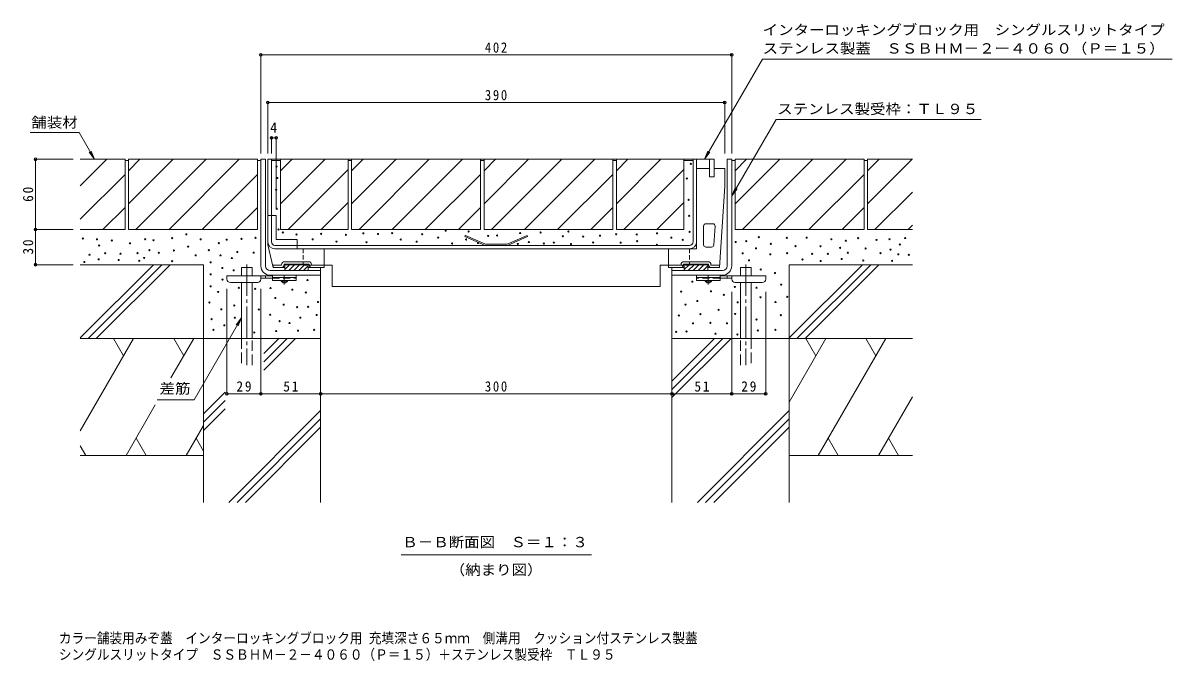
# Model space of a CAD drawing. Units: millimetres at full size, sheet at 1:3. Extents: x -1046 to 1175, y -824 to 816.
# Drawn here: x 161 to 1142, y -824 to -280 of the extents above; entities that cross this region are included whole.
import ezdxf
from ezdxf.enums import TextEntityAlignment as Align

# ---------------------------------------------------------------- set-up
doc = ezdxf.new("R2010")
doc.units = ezdxf.units.MM
doc.header["$LTSCALE"] = 3
doc.header["$PDMODE"] = 32
doc.header["$PDSIZE"] = 2.4
for name, pattern in [('CHAIN1', [8, 5, -1, 1, -1]), ('CHAIN2', [12, 9, -1, 1, -1]), ('DASHED1', [1.8, 1.2, -0.6]), ('DASHED2', [3, 2, -1]), ('DASHED3', [4, 3, -1])]:
    doc.linetypes.add(name, pattern=pattern)
for name, color, linetype, lineweight in [('4-1', 2, 'Continuous', 9), ('4-2', 3, 'Continuous', 9), ('4-3', 4, 'Continuous', 9), ('4-4', 7, 'Continuous', 9), ('4-5', 7, 'Continuous', 9), ('4-6', 6, 'Continuous', 9), ('4-9', 5, 'Continuous', 9), ('4-A', 6, 'Continuous', 9), ('4-E', 7, 'Continuous', 9)]:
    doc.layers.add(name, color=color, linetype=linetype, lineweight=lineweight)
doc.layers.add('F-5_F-5ﾚｲﾔ', color=2, linetype='Continuous')
doc.styles.add('ＭＳ ゴシック', font='')
doc.styles.get('ＭＳ ゴシック').set_extended_font_data('MS Gothic')

msp = doc.modelspace()

# ---------------------------------------------------------------- linework, layer by layer
at = {"layer": '4-1'}
for p, q in [((364.592, -486.935), (364.592, -395.935)), ((368.592, -395.935), (364.592, -395.935)), ((368.592, -486.935), (368.592, -395.935)), ((762.592, -486.935), (762.592, -395.935)), ((762.592, -395.935), (766.592, -395.935)), ((766.592, -486.935), (766.592, -395.935)), ((372.592, -490.935), (415.592, -490.935)), ((372.592, -494.935), (415.592, -494.935)), ((415.592, -494.935), (415.592, -490.935)), ((758.592, -490.935), (715.592, -490.935))]:
    msp.add_line(p, q, dxfattribs=at)
msp.add_lwpolyline([(758.592, -494.935), (715.592, -494.935), (715.592, -490.935)], dxfattribs=at)
for centre, radius, start, end in [((372.592, -486.935), 8, 180, 270), ((372.592, -486.935), 4, 180, 270), ((758.592, -486.935), 4, 270, 0), ((758.592, -486.935), 8, 270, 0)]:
    msp.add_arc(centre, radius, start, end, dxfattribs=at)
at = {"layer": '4-2'}
for p, q in [((370.592, -466.435), (370.592, -395.935)), ((370.592, -395.935), (751.592, -395.935)), ((373.592, -466.435), (373.592, -395.935)), ((733.592, -466.435), (733.592, -395.935)), ((736.592, -403.935), (736.592, -395.935)), ((376.592, -469.435), (730.592, -469.435)), ((556.151, -469.435), (538.84, -461.851)), ((575.034, -469.435), (592.345, -461.851)), ((376.592, -472.435), (730.592, -472.435))]:
    msp.add_line(p, q, dxfattribs=at)
at = {"layer": '4-2', "linetype": 'DASHED1'}
msp.add_line((736.592, -466.435), (736.592, -403.935), dxfattribs=at)
at = {"layer": '4-2'}
for points in [[(556.36, -468.435), (539.241, -460.935), (538.84, -461.851)], [(556.36, -468.435), (574.824, -468.435), (591.943, -460.935), (592.345, -461.851)]]:
    msp.add_lwpolyline(points, dxfattribs=at)
for centre, radius, start, end in [((376.592, -466.435), 6, 180, 270), ((376.592, -466.435), 3, 180, 270), ((730.592, -466.435), 3, 270, 0), ((730.592, -466.435), 6, 270, 0)]:
    msp.add_arc(centre, radius, start, end, dxfattribs=at)
at = {"layer": '4-3'}
for p, q in [((735.592, -395.935), (751.592, -395.935)), ((736.592, -403.935), (747.592, -403.935)), ((736.592, -472.435), (736.592, -403.935)), ((751.592, -403.935), (760.592, -403.935)), ((760.592, -418.935), (760.592, -403.935)), ((760.592, -418.935), (756.092, -488.435)), ((377.592, -443.935), (373.592, -443.935)), ((377.592, -443.935), (377.592, -464.435)), ((744.592, -450.935), (750.374, -450.935)), ((742.592, -452.935), (742.592, -468.935)), ((752.37, -453.064), (751.334, -469.064)), ((370.592, -466.435), (370.592, -468.935)), ((375.092, -488.435), (370.592, -468.935)), ((377.592, -464.435), (395.592, -464.435)), ((395.592, -469.435), (395.592, -464.435)), ((418.592, -488.435), (418.592, -472.435)), ((736.592, -472.435), (712.592, -472.435)), ((712.592, -488.435), (712.592, -472.435)), ((749.338, -470.935), (744.592, -470.935)), ((381.842, -486.435), (375.092, -486.435)), ((375.092, -488.435), (375.092, -486.435)), ((381.842, -488.435), (375.092, -488.435)), ((381.842, -488.435), (385.092, -488.435)), ((405.342, -483.435), (384.842, -483.435)), ((405.342, -485.435), (384.842, -485.435)), ((385.092, -485.435), (385.092, -490.935)), ((385.092, -485.535), (405.092, -485.535)), ((385.092, -485.635), (405.092, -485.635)), ((385.092, -485.735), (405.092, -485.735)), ((385.092, -485.835), (405.092, -485.835)), ((385.092, -485.935), (405.092, -485.935)), ((389.136, -485.935), (385.092, -489.978)), ((393.378, -485.935), (388.378, -490.935)), ((397.621, -485.935), (392.621, -490.935)), ((401.863, -485.935), (396.863, -490.935)), ((405.092, -486.949), (401.106, -490.935)), ((405.092, -485.435), (405.092, -490.935)), ((405.092, -488.435), (418.592, -488.435)), ((408.342, -486.435), (418.592, -486.435)), ((722.842, -486.435), (712.592, -486.435)), ((726.092, -488.435), (712.592, -488.435)), ((725.842, -483.435), (746.342, -483.435)), ((725.842, -485.435), (746.342, -485.435)), ((726.092, -485.435), (726.092, -490.935)), ((746.092, -485.535), (726.092, -485.535)), ((746.092, -485.635), (726.092, -485.635)), ((746.092, -485.735), (726.092, -485.735)), ((746.092, -485.835), (726.092, -485.835)), ((746.092, -485.935), (726.092, -485.935)), ((730.136, -485.935), (726.092, -489.978)), ((734.378, -485.935), (729.378, -490.935)), ((738.621, -485.935), (733.621, -490.935)), ((742.863, -485.935), (737.863, -490.935)), ((746.092, -486.949), (742.106, -490.935)), ((746.092, -485.435), (746.092, -490.935)), ((749.342, -488.435), (746.092, -488.435)), ((749.342, -486.435), (756.092, -486.435)), ((749.342, -488.435), (756.092, -488.435)), ((756.092, -488.435), (756.092, -486.435)), ((405.092, -490.935), (385.092, -490.935)), ((726.092, -490.935), (746.092, -490.935))]:
    msp.add_line(p, q, dxfattribs=at)
at = {"layer": '4-3', "linetype": 'DASHED1'}
for p, q in [((373.592, -443.935), (370.592, -443.935)), ((395.592, -472.435), (395.592, -469.435))]:
    msp.add_line(p, q, dxfattribs=at)
at = {"layer": '4-3'}
for centre, radius, start, end in [((744.592, -452.935), 2, 90, 180), ((750.374, -452.935), 2, 356.2954, 90), ((744.592, -468.935), 2, 180, 270), ((749.338, -468.935), 2, 270, 356.2954), ((381.842, -485.935), 2.5, 270, 0), ((381.842, -485.935), 0.5, 270, 0), ((384.842, -485.935), 2.5, 90, 180), ((384.842, -485.935), 0.5, 90, 180), ((405.342, -485.935), 2.5, 0, 90), ((405.342, -485.935), 0.5, 0, 90), ((408.342, -485.935), 2.5, 180, 270), ((408.342, -485.935), 0.5, 180, 270), ((722.842, -485.935), 2.5, 270, 0), ((722.842, -485.935), 0.5, 270, 0), ((725.842, -485.935), 2.5, 90, 180), ((725.842, -485.935), 0.5, 90, 180), ((746.342, -485.935), 2.5, 0, 90), ((746.342, -485.935), 0.5, 0, 90), ((749.342, -485.935), 2.5, 180, 270), ((749.342, -485.935), 0.5, 180, 270)]:
    msp.add_arc(centre, radius, start, end, dxfattribs=at)
at = {"layer": '4-4'}
for p, q in [((364.592, -305.896), (364.592, -390.935)), ((364.592, -306.796), (766.592, -306.796)), ((766.592, -305.896), (766.592, -390.935)), ((370.592, -346.532), (370.592, -390.935)), ((760.592, -347.432), (370.592, -347.432)), ((760.592, -346.532), (760.592, -390.935)), ((373.592, -376.737), (373.592, -390.935)), ((373.592, -377.637), (377.592, -377.637)), ((377.592, -376.737), (377.592, -437.935)), ((171.226, -395.935), (204.392, -395.935)), ((172.126, -395.935), (172.126, -455.935)), ((171.226, -455.935), (204.392, -455.935)), ((172.126, -455.935), (172.126, -485.935)), ((171.226, -485.935), (204.392, -485.935)), ((415.592, -597.083), (415.592, -499.935)), ((715.592, -597.083), (715.592, -499.935)), ((335.592, -597.083), (335.592, -506.435)), ((364.592, -597.083), (364.592, -506.435)), ((766.592, -597.083), (766.592, -509.235)), ((795.592, -597.083), (795.592, -509.235)), ((335.592, -596.183), (364.592, -596.183)), ((364.592, -596.183), (415.592, -596.183)), ((415.592, -596.183), (715.592, -596.183)), ((715.592, -596.183), (766.592, -596.183)), ((766.592, -596.183), (795.592, -596.183))]:
    msp.add_line(p, q, dxfattribs=at)
for p in [(364.592, -306.796), (766.592, -306.796), (370.592, -347.432), (760.592, -347.432), (373.592, -377.637), (377.592, -377.637), (172.126, -395.935), (172.126, -455.935), (172.126, -485.935), (335.592, -596.183), (364.592, -596.183), (415.592, -596.183), (715.592, -596.183), (766.592, -596.183), (795.592, -596.183)]:
    msp.add_point(p, dxfattribs=at)
at = {"layer": '4-5'}
for p, q in [((792.848, -310.327), (743.421, -395.936)), ((1142.487, -310.327), (792.848, -310.327)), ((804.446, -362.033), (766.794, -427.249)), ((979.449, -362.033), (804.446, -362.033)), ((222.627, -395.935), (219.756, -389.006)), ((743.421, -395.936), (746.292, -389.007)), ((743.421, -395.936), (747.987, -389.986)), ((766.794, -427.249), (769.664, -420.32)), ((766.794, -427.249), (771.36, -421.299)), ((348.134, -531.321), (343.568, -537.271)), ((348.134, -531.321), (345.264, -538.25)), ((484.281, -733.794), (646.895, -733.794))]:
    msp.add_line(p, q, dxfattribs=at)
for points in [[(167.556, -373.165), (209.48, -373.165), (222.627, -395.935), (218.061, -389.985)], [(348.134, -531.321), (307.748, -601.272), (276.079, -601.272)]]:
    msp.add_lwpolyline(points, dxfattribs=at)
at = {"layer": '4-6'}
for p, q in [((210.392, -548.497), (272.955, -485.935)), ((217.026, -548.935), (280.026, -485.935)), ((224.097, -548.935), (287.097, -485.935)), ((348.134, -495.435), (348.134, -488.435)), ((357.134, -488.435), (348.134, -488.435)), ((357.134, -495.435), (357.134, -488.435)), ((415.592, -488.435), (415.592, -688.935)), ((715.592, -488.435), (715.592, -688.935)), ((774.051, -495.435), (774.051, -488.435)), ((774.051, -488.435), (783.051, -488.435)), ((783.051, -495.435), (783.051, -488.435)), ((815.592, -548.497), (878.155, -485.935)), ((822.226, -548.935), (885.226, -485.935)), ((829.297, -548.935), (892.297, -485.935)), ((348.134, -548.935), (348.134, -501.235)), ((357.134, -548.935), (357.134, -501.235)), ((774.051, -548.935), (774.051, -501.235)), ((783.051, -548.935), (783.051, -501.235)), ((255.918, -548.935), (210.392, -627.789)), ((315.592, -548.935), (210.392, -548.935)), ((238.871, -548.935), (247.395, -563.699)), ((307.22, -548.935), (287.73, -582.694)), ((290.173, -548.935), (298.697, -563.699)), ((315.592, -548.935), (315.592, -688.935)), ((415.592, -548.935), (315.592, -548.935)), ((367.145, -575.887), (394.097, -548.935)), ((367.145, -568.816), (387.026, -548.935)), ((367.145, -561.745), (379.955, -548.935)), ((715.592, -599.457), (766.114, -548.935)), ((715.592, -592.386), (759.043, -548.935)), ((715.592, -585.315), (751.972, -548.935)), ((715.592, -548.935), (815.592, -548.935)), ((815.592, -548.935), (815.592, -688.935)), ((846.924, -548.935), (815.592, -603.203)), ((815.592, -548.935), (920.792, -548.935)), ((829.876, -548.935), (838.4, -563.699)), ((898.226, -548.935), (840.491, -648.935)), ((881.178, -548.935), (889.702, -563.699)), ((315.592, -613.297), (334.025, -594.864)), ((274.472, -605.657), (249.485, -648.935)), ((315.592, -620.368), (334.025, -601.935)), ((920.792, -598.707), (891.793, -648.935)), ((315.592, -627.44), (334.025, -609.006)), ((337.234, -688.935), (415.592, -610.577)), ((344.306, -688.935), (415.592, -617.648)), ((737.234, -688.935), (815.592, -610.577)), ((744.305, -688.935), (815.592, -617.648)), ((315.592, -623.292), (300.787, -648.935)), ((351.377, -688.935), (415.592, -624.719)), ((751.376, -688.935), (815.592, -624.719)), ((258.009, -634.172), (266.533, -648.935)), ((309.311, -634.172), (315.592, -645.051)), ((849.014, -634.172), (857.538, -648.935)), ((900.317, -634.172), (908.84, -648.935)), ((210.392, -640.555), (215.231, -648.935)), ((315.592, -648.935), (210.392, -648.935)), ((815.592, -648.935), (920.792, -648.935))]:
    msp.add_line(p, q, dxfattribs=at)
at = {"layer": '4-6', "linetype": 'CHAIN2'}
for p, q in [((352.634, -485.65), (352.634, -571.602)), ((778.551, -485.65), (778.551, -571.602))]:
    msp.add_line(p, q, dxfattribs=at)
at = {"layer": '4-6', "linetype": 'DASHED3'}
for p, q in [((348.134, -548.935), (348.134, -571.602)), ((357.134, -571.602), (357.134, -548.935)), ((774.051, -571.602), (774.051, -548.935)), ((783.051, -548.935), (783.051, -571.602))]:
    msp.add_line(p, q, dxfattribs=at)
at = {"layer": '4-6'}
for points in [[(315.592, -548.935), (315.592, -485.935), (210.392, -485.935)], [(815.592, -548.935), (815.592, -485.935), (920.792, -485.935)]]:
    msp.add_lwpolyline(points, dxfattribs=at)
at = {"layer": '4-9', "linetype": 'DASHED1', "lineweight": 5}
for p, q in [((400.592, -472.435), (400.592, -486.435)), ((400.592, -486.435), (418.592, -486.435))]:
    msp.add_line(p, q, dxfattribs=at)
at = {"layer": '4-9', "lineweight": 5}
for p, q in [((418.592, -486.435), (425.592, -486.435)), ((425.592, -486.435), (425.592, -504.435)), ((712.592, -486.435), (705.592, -486.435)), ((705.592, -486.435), (705.592, -504.435)), ((425.592, -504.435), (705.592, -504.435))]:
    msp.add_line(p, q, dxfattribs=at)
at = {"layer": '4-9', "color": 4}
for p, q in [((335.592, -495.435), (374.592, -495.435)), ((335.592, -498.235), (335.592, -495.435)), ((364.587, -497.435), (374.592, -497.435)), ((364.592, -498.235), (364.592, -495.435)), ((368.592, -497.435), (368.592, -495.435)), ((795.592, -495.435), (756.592, -495.435)), ((766.597, -497.435), (756.592, -497.435)), ((762.592, -497.435), (762.592, -495.435)), ((766.592, -498.235), (766.592, -495.435)), ((795.592, -498.235), (795.592, -495.435)), ((361.592, -501.235), (338.592, -501.235)), ((769.592, -501.235), (792.592, -501.235))]:
    msp.add_line(p, q, dxfattribs=at)
at = {"layer": '4-9', "color": 3}
for p, q in [((374.592, -494.935), (374.592, -499.435)), ((374.592, -494.935), (394.592, -494.935)), ((374.592, -496.935), (394.592, -496.935)), ((374.592, -499.435), (394.592, -499.435)), ((394.592, -494.935), (394.592, -499.435)), ((756.592, -494.935), (736.592, -494.935)), ((736.592, -494.935), (736.592, -499.435)), ((756.592, -496.935), (736.592, -496.935)), ((756.592, -499.435), (736.592, -499.435)), ((756.592, -494.935), (756.592, -499.435))]:
    msp.add_line(p, q, dxfattribs=at)
at = {"layer": '4-9', "color": 3, "linetype": 'DASHED2'}
for p, q in [((374.592, -497.435), (394.592, -497.435)), ((756.592, -497.435), (736.592, -497.435))]:
    msp.add_line(p, q, dxfattribs=at)
at = {"layer": '4-9', "color": 2}
for p, q in [((387.342, -499.935), (381.842, -499.935)), ((387.342, -499.935), (387.342, -499.435)), ((743.842, -499.935), (743.842, -499.435)), ((743.842, -499.935), (749.342, -499.935))]:
    msp.add_line(p, q, dxfattribs=at)
at = {"layer": '4-9', "color": 4, "linetype": 'CHAIN1'}
for p, q in [((384.592, -502.983), (384.592, -494.935)), ((746.592, -502.983), (746.592, -494.935))]:
    msp.add_line(p, q, dxfattribs=at)
at = {"layer": '4-9', "linetype": 'DASHED1', "lineweight": 5}
msp.add_lwpolyline([(730.592, -472.435), (730.592, -486.435), (712.592, -486.435)], dxfattribs=at)
at = {"layer": '4-9', "color": 2}
for points in [[(387.342, -499.935), (385.592, -501.435), (383.593, -501.435), (381.842, -499.935), (381.842, -499.435)], [(743.842, -499.935), (745.592, -501.435), (747.592, -501.435), (749.342, -499.935), (749.342, -499.435)]]:
    msp.add_lwpolyline(points, dxfattribs=at)
at = {"layer": '4-9', "color": 4}
for centre, start, end in [((338.592, -498.235), 180, 270), ((361.592, -498.235), 270, 0), ((769.592, -498.235), 180, 270), ((792.592, -498.235), 270, 0)]:
    msp.add_arc(centre, 3, start, end, dxfattribs=at)
at = {"layer": '4-A'}
for p, q in [((747.592, -395.935), (751.592, -395.935)), ((747.592, -410.935), (747.592, -395.935)), ((751.592, -395.935), (751.592, -410.935)), ((747.592, -410.935), (751.592, -410.935))]:
    msp.add_line(p, q, dxfattribs=at)
at = {"layer": '4-E', "color": 2}
for p, q in [((210.392, -418.728), (233.185, -395.935)), ((210.392, -395.935), (248.592, -395.935)), ((248.592, -395.935), (248.592, -455.935)), ((248.592, -396.935), (251.592, -396.935)), ((251.592, -395.935), (251.592, -455.935)), ((251.592, -405.675), (261.332, -395.935)), ((251.592, -433.959), (289.616, -395.935)), ((257.901, -455.935), (317.901, -395.935)), ((286.185, -455.935), (346.185, -395.935)), ((361.592, -396.935), (364.592, -396.935)), ((373.592, -396.935), (381.462, -396.935)), ((381.462, -455.935), (381.462, -395.935)), ((381.462, -395.935), (439.092, -395.935)), ((381.462, -433.959), (419.486, -395.935)), ((381.462, -405.675), (391.202, -395.935)), ((439.092, -455.935), (439.092, -395.935)), ((439.092, -396.935), (442.092, -396.935)), ((442.092, -433.959), (480.117, -395.935)), ((442.092, -405.675), (451.832, -395.935)), ((442.092, -395.935), (552.092, -395.935)), ((448.401, -455.935), (508.401, -395.935)), ((476.685, -455.935), (536.685, -395.935)), ((552.092, -455.935), (552.092, -395.935)), ((552.092, -396.935), (555.092, -396.935)), ((555.092, -433.959), (593.117, -395.935)), ((555.092, -405.675), (564.832, -395.935)), ((555.092, -455.935), (555.092, -395.935)), ((555.092, -395.935), (665.092, -395.935)), ((561.401, -455.935), (621.401, -395.935)), ((589.685, -455.935), (649.685, -395.935)), ((665.092, -395.935), (665.092, -455.935)), ((665.092, -396.935), (668.092, -396.935)), ((668.092, -395.935), (668.092, -455.935)), ((668.092, -395.935), (725.723, -395.935)), ((668.092, -433.959), (706.117, -395.935)), ((668.092, -405.675), (677.832, -395.935)), ((725.723, -455.935), (725.723, -395.935)), ((725.723, -396.935), (733.592, -396.935)), ((766.592, -396.935), (769.592, -396.935)), ((769.592, -395.935), (879.592, -395.935)), ((769.592, -395.935), (769.592, -455.935)), ((769.592, -433.959), (807.617, -395.935)), ((769.592, -405.675), (779.332, -395.935)), ((775.901, -455.935), (835.901, -395.935)), ((804.185, -455.935), (864.185, -395.935)), ((879.592, -395.935), (879.592, -455.935)), ((879.592, -396.935), (882.592, -396.935)), ((882.592, -433.959), (920.617, -395.935)), ((882.592, -395.935), (920.792, -395.935)), ((882.592, -395.935), (882.592, -455.935)), ((882.592, -405.675), (892.332, -395.935)), ((210.392, -447.012), (248.592, -408.812)), ((314.469, -455.935), (361.592, -408.812)), ((387.77, -455.935), (439.092, -404.613)), ((504.969, -455.935), (552.092, -408.812)), ((617.969, -455.935), (665.092, -408.812)), ((674.401, -455.935), (725.723, -404.613)), ((832.469, -455.935), (879.592, -408.812)), ((888.901, -455.935), (920.792, -424.044)), ((229.754, -455.935), (248.592, -437.096)), ((342.754, -455.935), (361.592, -437.096)), ((416.055, -455.935), (439.092, -432.897)), ((533.254, -455.935), (552.092, -437.096)), ((646.254, -455.935), (665.092, -437.096)), ((702.685, -455.935), (725.723, -432.897)), ((860.754, -455.935), (879.592, -437.096)), ((210.392, -455.935), (248.592, -455.935)), ((251.592, -455.935), (361.592, -455.935)), ((381.462, -455.935), (439.092, -455.935)), ((552.092, -455.935), (442.092, -455.935)), ((555.092, -455.935), (665.092, -455.935)), ((725.723, -455.935), (668.092, -455.935)), ((769.592, -455.935), (879.592, -455.935)), ((882.592, -455.935), (920.792, -455.935)), ((917.185, -455.935), (920.792, -452.328))]:
    msp.add_line(p, q, dxfattribs=at)
for points in [[(251.592, -395.935), (361.592, -395.935), (361.592, -455.935)], [(442.092, -455.935), (442.092, -396.935), (442.092, -395.935)]]:
    msp.add_lwpolyline(points, dxfattribs=at)
at = {"layer": '4-E'}
for centre in [(377.979, -402.187), (731.68, -399.878), (378.639, -411.919), (728.219, -412.372), (377.649, -422.145), (729.755, -430.626), (378.144, -438.309), (730.266, -444.273), (300.927, -460.033), (379.574, -455.878), (383.278, -458.535), (394.949, -460.117), (415.976, -459.599), (437.255, -460.44), (452.084, -459.224), (464.602, -459.751), (476.643, -459.092), (502.24, -459.967), (522.337, -456.881), (541.987, -457.579), (558.618, -461.416), (566.211, -460.991), (585.998, -458.927), (603.4, -458.432), (627.113, -457.579), (654.066, -461.162), (667.904, -460.003), (685.453, -460.099), (702.749, -459.128), (730.672, -457.933), (212.606, -463.591), (224.718, -464.273), (226.594, -469.561), (237.342, -465.297), (252.865, -467.685), (265.83, -464.273), (272.995, -465.126), (288.86, -463.335), (302.463, -470.525), (313.129, -464.33), (328.638, -467.523), (335.375, -464.643), (348.07, -463.889), (359.94, -463.05), (408.796, -464.272), (429.149, -466.269), (454.822, -466.828), (483.995, -464.426), (497.634, -466.279), (515.887, -462.868), (527.828, -467.815), (539.77, -464.403), (550.005, -467.473), (583.993, -468.28), (593.335, -466.621), (606.13, -467.797), (614.659, -467.115), (622.45, -461.731), (629.33, -468.326), (639.736, -462.015), (648.266, -466.962), (671.815, -467.135), (685.872, -465.848), (702.749, -469.019), (715.013, -462.887), (724.71, -464.689), (770.014, -466.576), (779.026, -465.804), (789.689, -462.411), (799.925, -468.211), (813.686, -462.979), (821.078, -470.144), (830.631, -462.866), (842.345, -470.258), (851.671, -464.23), (863.953, -465.481), (874.53, -463.321), (890.168, -464.799), (901.313, -464.23), (910.07, -468.666), (914.733, -463.207), (218.235, -477.409), (231.712, -476.214), (244.677, -476.556), (259.251, -476.173), (264.977, -480.224), (269.413, -473.485), (277.513, -475.738), (290.396, -473.826), (308.914, -477.894), (320.15, -473.514), (330.173, -478.014), (339.872, -480.254), (344.473, -475.106), (358.383, -475.738), (775.928, -476.257), (787.301, -471.964), (799.583, -477.082), (813.913, -476.058), (835.294, -476.627), (848.6, -476.74), (859.063, -471.623), (860.407, -481.08), (865.773, -475.717), (880.899, -472.191), (893.579, -476.058), (902.109, -473.101), (908.819, -477.082), (917.803, -477.536), (213.826, -483.71), (226.143, -481.444), (243.119, -481.888), (260.761, -482.665), (288.832, -482.998), (321.686, -484.005), (331.71, -488.793), (341.407, -490.746), (781.289, -482.253), (791.315, -490.046), (827.01, -481.524), (842.543, -482.745), (878.936, -482.412), (903.457, -482.634), (321.776, -494.236), (331.879, -498.721), (404.354, -499.043), (732.898, -500.406), (803.508, -492.987), (321.699, -504.426), (328.139, -509.213), (345.826, -505.775), (359.652, -506.501), (372.766, -505.898), (391.455, -507.218), (403.032, -509.713), (723.372, -508.965), (748.875, -508.686), (769.18, -504.955), (787.709, -505.621), (808.75, -502.973), (320.611, -518.258), (376.897, -514.338), (384.084, -520.05), (413.424, -517.786), (727.128, -520.045), (737.231, -517.01), (759.82, -511.711), (771.621, -518.047), (791.162, -513.816), (803.939, -517.87), (814.033, -513.346), (330.829, -524.104), (341.885, -520.787), (362.87, -524.143), (372.6, -528.646), (395.509, -522.262), (405.025, -521.875), (412.278, -528.895), (721.384, -529.295), (739.811, -528.189), (755.413, -524.504), (769.512, -528.033), (808.484, -529.049), (322.536, -532.397), (333.362, -537.665), (342.331, -531.239), (380.583, -534.239), (389.076, -535.744), (398.251, -531.239), (733.546, -536.051), (748.376, -535.647), (762.522, -535.98), (787.722, -532.734), (324.01, -541.61), (358.987, -543.782), (377.593, -542.626), (396.246, -542.347), (410.047, -541.627), (719.14, -543.234), (728.017, -542.931), (752.71, -544.897), (771.399, -545.564), (788.818, -542.138), (803.816, -541.58)]:
    msp.add_circle(centre, 0.5, dxfattribs=at)

# ---------------------------------------------------------------- texts
at = {"layer": '4-4', "color": 2, "style": 'ＭＳ ゴシック'}
msp.add_text('4', height=8.798, dxfattribs=at).set_placement((372.592, -375.837), align=Align.BOTTOM_LEFT)
at = {"layer": '4-4', "color": 2, "char_height": 8.798, "attachment_point": 7, "style": 'ＭＳ ゴシック'}
for s, insert in [('\\T1.27;\\W0.9;402', (555.842, -304.996)), ('\\T1.27;\\W0.9;390', (555.842, -345.632)), ('\\T1.27;\\W0.95;29', (343.717, -594.383)), ('\\T1.27;\\W0.95;51', (383.717, -594.383)), ('\\T1.27;\\W0.9;300', (555.842, -594.383)), ('\\T1.27;\\W0.95;51', (734.717, -594.383)), ('\\T1.27;\\W0.95;29', (774.717, -594.383))]:
    msp.add_mtext(s, dxfattribs=dict(at, insert=insert))
at = {"layer": '4-4', "color": 2, "char_height": 8.798, "attachment_point": 7, "rotation": 90, "style": 'ＭＳ ゴシック'}
for s, insert in [('\\T1.27;\\W0.95;60', (170.326, -432.31)), ('\\T1.27;\\W0.95;30', (170.326, -477.31))]:
    msp.add_mtext(s, dxfattribs=dict(at, insert=insert))
at = {"layer": '4-5', "color": 2, "style": 'ＭＳ ゴシック', "width": 1.1}
for s, p in [('インターロッキングブロック用\u3000シングルスリットタイプ', (792.987, -292.489)), ('ステンレス製蓋\u3000ＳＳＢＨＭ－２ー４０６０（Ｐ＝１５）', (792.987, -308.319)), ('ステンレス製受枠：ＴＬ９５', (805.449, -360.026)), ('舗装材', (168.632, -371.49)), ('差筋', (278.058, -598.702)), ('Ｂ－Ｂ断面図\u3000Ｓ＝１：３', (485.35, -729.837)), ('（納まり図）', (525.838, -753.516))]:
    msp.add_text(s, height=8.798, dxfattribs=at).set_placement(p, align=Align.BOTTOM_LEFT)
at = {"layer": 'F-5_F-5ﾚｲﾔ', "style": 'ＭＳ ゴシック', "width": 0.9}
for s, p in [('カラー舗装用みぞ蓋\u3000インターロッキングブロック用 充填深さ６５ｍｍ\u3000側溝用\u3000クッション付ステンレス製蓋', (192.144, -811.839)), ('シングルスリットタイプ\u3000ＳＳＢＨＭ－２－４０６０（Ｐ＝１５）＋ステンレス製受枠\u3000ＴＬ９５', (192.144, -825.843))]:
    msp.add_text(s, height=8.798, dxfattribs=at).set_placement(p, align=Align.BOTTOM_LEFT)

doc.saveas('drawing.dxf')
